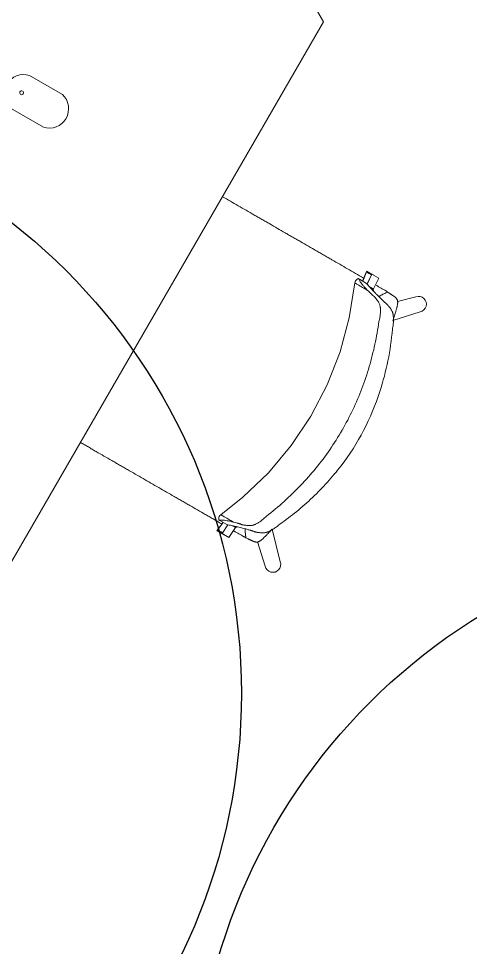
# Model space of a CAD drawing. Header units: millimetres. Extents: x 155920 to 295199, y -4084 to 97293.
# Drawn here: x 165822 to 166576, y 19433 to 20987 of the extents above; entities that cross this region are included whole.
import ezdxf

# ---------------------------------------------------------------- set-up
doc = ezdxf.new("R2010")
doc.units = ezdxf.units.MM
doc.header["$MEASUREMENT"] = 0
doc.layers.add('A-GENM', color=8, linetype='CONTINUOUS', lineweight=9)
doc.layers.add('I-FURN', color=8, linetype='CONTINUOUS', lineweight=9)
doc.layers.add('Social Distancing', color=7, linetype='CONTINUOUS')

msp = doc.modelspace()

# ---------------------------------------------------------------- linework, layer by layer
at = {"layer": 'A-GENM'}
for p, q in [((165894.7, 20860.1), (165839.7, 20891.8)), ((165807.9, 20836.8), (165862.9, 20805.1))]:
    msp.add_line(p, q, dxfattribs=at)
for centre, radius, start, end in [((165830, 20860.7), 32.5, 72.6804, 227.3196), ((165826.5, 20862.7), 3.16, 60, 240), ((165826.5, 20862.7), 3.16, 240, 60), ((165872.6, 20836.1), 32.5, 252.6804, 47.3196)]:
    msp.add_arc(centre, radius, start, end, dxfattribs=at)
at = {"layer": 'I-FURN'}
for p, q in [((166330.9, 20981.6), (165755.9, 21977.5)), ((165756, 19985.6), (166330.9, 20981.6)), ((166403, 20563.6), (166396.2, 20547.7)), ((166403.5, 20564.4), (166396.4, 20547.7)), ((166415.1, 20557.8), (166403.5, 20564.4)), ((166403.6, 20542.9), (166411.3, 20558.5)), ((166403.7, 20542.8), (166411.8, 20559.3)), ((166411.8, 20559.3), (166423.3, 20552.6)), ((166383.1, 20544.8), (166374, 20486.4)), ((166383.1, 20544.8), (166383.6, 20546.6)), ((166383.6, 20546.6), (166384.4, 20548.3)), ((166384.4, 20548.3), (166385.4, 20549.5)), ((166385.4, 20549.5), (166387.1, 20550.9)), ((166387.1, 20550.9), (166389, 20551.9)), ((166402.6, 20544), (166390.8, 20550.8)), ((166414.6, 20534.7), (166406.9, 20539.1)), ((166423.3, 20552.6), (166414.6, 20534.7)), ((166414.1, 20533.9), (166409, 20536.9)), ((166485.3, 20521.4), (166454.5, 20513.7)), ((166446.9, 20482), (166492.4, 20496.3)), ((166374, 20486.4), (166358.6, 20429.3)), ((166358.6, 20429.3), (166337.1, 20374.2)), ((166337.1, 20374.2), (166309.8, 20321.8)), ((166309.8, 20321.8), (166276.9, 20272.6)), ((166276.9, 20272.6), (166239, 20227.3)), ((166239, 20227.3), (166196.4, 20186.3)), ((166196.4, 20186.3), (166159.2, 20157)), ((166156.3, 20152.7), (166155.9, 20150.5)), ((166155.9, 20150.5), (166156, 20148.3)), ((166156.9, 20154.1), (166156.3, 20152.7)), ((166157.9, 20155.7), (166156.9, 20154.1)), ((166159.2, 20157), (166157.9, 20155.7)), ((166163.2, 20144.2), (166152.9, 20130.3)), ((166163.2, 20144.2), (166153.4, 20131.1)), ((166169.6, 20140.5), (166157.8, 20147.3)), ((166161.4, 20125.7), (166171.2, 20140.2)), ((166184.1, 20135.6), (166173, 20119.1)), ((166179, 20138.6), (166184.1, 20135.6)), ((166182, 20137.9), (166184.6, 20136.4)), ((166152.9, 20130.3), (166164.4, 20123.6)), ((166173, 20119.1), (166161.4, 20125.7)), ((166258.7, 20078.1), (166244.9, 20133.1)), ((166220.8, 20111.9), (166233.6, 20071))]:
    msp.add_line(p, q, dxfattribs=at)
for centre, start, end in [((166489.7, 20509.1), 281.9896, 109.6059), ((166246.4, 20073.8), 191.9662, 19.5824)]:
    msp.add_arc(centre, 13.1, start, end, dxfattribs=at)
for centre, start_param, end_param in [((166416, 20575.2), 2.819103, 3.398599), ((166416.5, 20576), 2.819103, 3.398599), ((166149.3, 20113.3), 6.026179, 6.605675), ((166149.8, 20114.1), 6.026179, 6.605675), ((166160.8, 20106.7), 0.238848, 0.322489)]:
    msp.add_ellipse(centre, major_axis=(8.7, 15.1), ratio=0.978487, start_param=start_param, end_param=end_param, dxfattribs=at)
for points, knots in [([(166161.7, 20689.2), (166161.9, 20689.1), (166166.4, 20686.5), (166175.3, 20681.4), (166188.6, 20673.7), (166201.7, 20666.2), (166212.6, 20659.9), (166221.3, 20654.8), (166227.9, 20651), (166234.5, 20647.2), (166243.2, 20642.2), (166253.9, 20636), (166264.6, 20629.8), (166273.2, 20624.8), (166279.8, 20621.1), (166286.4, 20617.3), (166295, 20612.3), (166305.8, 20606.1), (166316.6, 20599.8), (166325.3, 20594.8), (166332, 20590.9), (166338.6, 20587.1), (166347.3, 20582.1), (166358.1, 20575.8), (166371.2, 20568.3), (166384.6, 20560.6), (166393.9, 20555.2), (166398.7, 20552.4), (166399.1, 20552.2)], [-0.751114, -0.751114, -0.751114, -0.751114, -0.75, -0.7142857, -0.6785714, -0.6428571, -0.6071429, -0.5892857, -0.5714286, -0.5535714, -0.5357143, -0.5, -0.4642857, -0.4464286, -0.4285714, -0.4107143, -0.3928571, -0.3571429, -0.3214286, -0.3035714, -0.2857143, -0.2678571, -0.25, -0.2142857, -0.1785714, -0.1428571, -0.1071429, -0.103964, -0.103964, -0.103964, -0.103964]), ([(166383.1, 20544.8), (166383.1, 20544.8), (166383.2, 20544.7), (166383.7, 20544.4), (166384.5, 20544), (166386.2, 20543), (166389.6, 20541), (166395.8, 20537.4), (166401.5, 20534.2), (166404.7, 20532.3)], [0.3374293, 0.3374293, 0.3374293, 0.3374293, 0.3888889, 0.4444444, 0.5138889, 0.5833333, 0.7222222, 0.8611111, 1, 1, 1, 1]), ([(166407.6, 20538.3), (166408.9, 20536.8), (166411.2, 20534.3), (166414.8, 20530.5), (166417.8, 20527.5), (166420.9, 20524.4), (166424.2, 20521.1), (166427.1, 20518.2), (166429.6, 20515.7), (166431.2, 20514.2), (166432.5, 20513), (166433.8, 20511.9), (166435.1, 20510.8), (166436.4, 20509.6), (166437.4, 20508.6), (166438.3, 20507.7), (166438.8, 20507), (166439.2, 20506.6), (166439.4, 20506.3), (166439.7, 20505.9), (166440, 20505.5), (166440.6, 20504.7), (166441.5, 20503.6), (166442.6, 20502.2), (166443.7, 20500.7), (166444.7, 20499.1), (166445.6, 20497.2), (166446.3, 20495.5), (166446.7, 20494.2), (166446.8, 20493.4), (166447, 20492.8), (166447.1, 20492.2), (166447.2, 20491.3), (166447.4, 20489.8), (166447.7, 20487.5), (166447.8, 20484.6), (166447.8, 20480.4), (166447.4, 20474.8), (166446.6, 20469.8), (166446.1, 20467.1)], [0, 0, 0, 0, 0.142857, 0.214286, 0.285714, 0.357143, 0.428571, 0.5, 0.535714, 0.571429, 0.589286, 0.607143, 0.642857, 0.660714, 0.678571, 0.696429, 0.705357, 0.709821, 0.714286, 0.71875, 0.723214, 0.732143, 0.75, 0.767857, 0.785714, 0.803571, 0.821429, 0.839286, 0.848214, 0.852679, 0.857143, 0.861607, 0.866071, 0.875, 0.892857, 0.910714, 0.928571, 0.964286, 1, 1, 1, 1]), ([(166423.5, 20480.2), (166424.2, 20482.7), (166425.2, 20487.4), (166425.9, 20492.9), (166426.1, 20496.9), (166426.1, 20499.7), (166426, 20502), (166425.9, 20503.4), (166425.8, 20504.3), (166425.7, 20504.9), (166425.6, 20505.5), (166425.4, 20506.3), (166425.1, 20507.6), (166424.5, 20509.3), (166423.6, 20511.2), (166422.6, 20512.9), (166421.5, 20514.4), (166420.5, 20515.9), (166419.6, 20517), (166419.1, 20517.7), (166418.8, 20518.2), (166418.5, 20518.5), (166418.3, 20518.8), (166418, 20519.2), (166417.5, 20519.9), (166416.8, 20520.7), (166416, 20521.5), (166414.8, 20522.5), (166413.7, 20523.5), (166412.5, 20524.4), (166411.7, 20525.3), (166410.8, 20526.2), (166409.6, 20527.3), (166407.6, 20529.4), (166405.9, 20531.1), (166404.7, 20532.3)], [0, 0, 0, 0, 0.0625, 0.125, 0.15625, 0.1875, 0.21875, 0.234375, 0.242188, 0.25, 0.257812, 0.265625, 0.28125, 0.3125, 0.34375, 0.375, 0.40625, 0.4375, 0.46875, 0.484375, 0.492188, 0.5, 0.507812, 0.515625, 0.53125, 0.5625, 0.59375, 0.625, 0.6875, 0.71875, 0.75, 0.78125, 0.8125, 0.875, 1, 1, 1, 1]), ([(166414.3, 20531.1), (166414.3, 20531.6), (166414.2, 20532.6), (166414.1, 20533.5), (166414, 20533.9)], [-0.5281276, -0.5281276, -0.5281276, -0.5281276, -0.3333333, -0.1189454, -0.1189454, -0.1189454, -0.1189454]), ([(166438.4, 20529.3), (166436.1, 20528.4), (166431.7, 20526.6), (166426.9, 20523.9), (166424.3, 20522.1), (166423.6, 20521.6)], [0, 0, 0, 0, 0.02777778, 0.05555556, 0.06696683, 0.06696683, 0.06696683, 0.06696683]), ([(166438.4, 20529.3), (166439.3, 20528.7), (166440.7, 20527.8), (166442.3, 20526.7), (166443.2, 20526.1), (166443.9, 20525.6), (166444.6, 20525.2), (166445.4, 20524.6), (166446.4, 20523.9), (166447.4, 20523.2), (166448.1, 20522.7), (166448.6, 20522.4), (166448.9, 20522.1), (166449.2, 20521.9), (166449.6, 20521.6), (166450.3, 20521), (166451.2, 20520.2), (166452.2, 20519.3), (166453.1, 20518.3), (166453.8, 20517.1), (166454.4, 20515.7), (166454.7, 20514.5), (166454.8, 20513.4), (166454.9, 20512.6), (166454.9, 20511.8), (166454.8, 20510.7), (166454.7, 20509.2), (166454.4, 20507.5), (166454, 20505.6), (166453.6, 20503.9), (166453.2, 20502.2), (166452.8, 20500.7), (166452.3, 20499), (166451.8, 20497.2), (166451.1, 20494.8), (166449.8, 20490.4), (166448.6, 20486.8), (166447.9, 20484.5)], [0, 0, 0, 0, 0.0625, 0.09375, 0.109375, 0.125, 0.140625, 0.15625, 0.1875, 0.21875, 0.234375, 0.242188, 0.25, 0.257812, 0.265625, 0.28125, 0.3125, 0.34375, 0.375, 0.40625, 0.4375, 0.46875, 0.484375, 0.5, 0.515625, 0.53125, 0.5625, 0.59375, 0.625, 0.65625, 0.6875, 0.71875, 0.75, 0.78125, 0.8125, 0.875, 1, 1, 1, 1]), ([(166235.4, 20154.3), (166245.6, 20162.2), (166265.3, 20178.7), (166302.3, 20214.6), (166343.1, 20264.6), (166381.8, 20331.7), (166404.7, 20392.1), (166417.3, 20442.1), (166421.8, 20467.4), (166423.5, 20480.2)], [-1, -1, -1, -1, -0.9, -0.8, -0.6, -0.4, -0.2, -0.1, 0, 0, 0, 0]), ([(166446.1, 20467.1), (166444.6, 20449.5), (166439.5, 20414.4), (166424.7, 20357.3), (166399.8, 20297.1), (166361.6, 20237.3), (166321.9, 20193.4), (166286.4, 20162.3), (166267.7, 20148), (166258, 20141.3)], [-1, -1, -1, -1, -0.863636, -0.727273, -0.545455, -0.363636, -0.181818, -0.090909, 0, 0, 0, 0]), ([(166161.4, 20141.3), (166161, 20141.6), (166158.3, 20143.1), (166153.3, 20146), (166146.5, 20149.9), (166139.9, 20153.8), (166131.1, 20158.8), (166120.4, 20165), (166109.8, 20171.1), (166101.2, 20176.1), (166094.7, 20179.8), (166088.1, 20183.7), (166079.4, 20188.7), (166068.6, 20194.9), (166055.7, 20202.3), (166042.6, 20209.9), (166029.4, 20217.5), (166016.5, 20225), (166005.7, 20231.2), (165996.9, 20236.3), (165990.3, 20240.1), (165983.7, 20243.9), (165975, 20248.9), (165964.2, 20255.2), (165953.4, 20261.4), (165944.7, 20266.4), (165938.1, 20270.3), (165931.5, 20274.1), (165927, 20276.7), (165924.6, 20278), (165924.5, 20278.1)], [-0.8967699, -0.8967699, -0.8967699, -0.8967699, -0.8928571, -0.875, -0.8571429, -0.8392857, -0.8214286, -0.7857143, -0.75, -0.7321429, -0.7142857, -0.6964286, -0.6785714, -0.6428571, -0.6071429, -0.5714286, -0.5357143, -0.5, -0.4642857, -0.4464286, -0.4285714, -0.4107143, -0.3928571, -0.3571429, -0.3214286, -0.3035714, -0.2857143, -0.2678571, -0.25, -0.2485148, -0.2485148, -0.2485148, -0.2485148]), ([(166180.8, 20144.5), (166178.2, 20146), (166173.6, 20148.7), (166168.1, 20151.9), (166164, 20154.3), (166161.7, 20155.6), (166160.4, 20156.3), (166159.8, 20156.7), (166159.4, 20156.9), (166159.2, 20157), (166159.2, 20157)], [0, 0, 0, 0, 0.1111111, 0.2222222, 0.3333333, 0.4444444, 0.5, 0.5555556, 0.6111111, 0.6625707, 0.6625707, 0.6625707, 0.6625707]), ([(166180.8, 20144.5), (166182.4, 20144.1), (166184.8, 20143.5), (166187.6, 20142.8), (166189.2, 20142.3), (166190.4, 20142), (166191.5, 20141.7), (166193, 20141.2), (166194.3, 20140.6), (166195.8, 20140.2), (166196.9, 20139.9), (166198, 20139.6), (166198.8, 20139.5), (166199.3, 20139.5), (166199.7, 20139.5), (166200.1, 20139.4), (166200.6, 20139.4), (166201.6, 20139.3), (166203, 20139.1), (166204.7, 20138.9), (166206.6, 20138.8), (166208.6, 20138.8), (166210.6, 20138.9), (166212.4, 20139.3), (166213.7, 20139.6), (166214.5, 20139.9), (166215.1, 20140.1), (166215.6, 20140.3), (166216.4, 20140.6), (166217.8, 20141.3), (166219.8, 20142.3), (166222.2, 20143.7), (166225.6, 20145.9), (166229.9, 20149.2), (166233.5, 20152.5), (166235.4, 20154.3)], [0, 0, 0, 0, 0.125, 0.1875, 0.21875, 0.25, 0.28125, 0.3125, 0.375, 0.40625, 0.4375, 0.46875, 0.484375, 0.492188, 0.5, 0.507812, 0.515625, 0.53125, 0.5625, 0.59375, 0.625, 0.65625, 0.6875, 0.71875, 0.734375, 0.742188, 0.75, 0.757812, 0.765625, 0.78125, 0.8125, 0.84375, 0.875, 0.9375, 1, 1, 1, 1]), ([(166258, 20141.3), (166256, 20139.5), (166252, 20136.3), (166247.3, 20133.2), (166243.7, 20131.1), (166241.1, 20129.7), (166239, 20128.8), (166237.6, 20128.2), (166236.8, 20127.9), (166236.2, 20127.7), (166235.6, 20127.5), (166234.8, 20127.3), (166233.5, 20126.9), (166231.7, 20126.6), (166229.6, 20126.5), (166227.7, 20126.6), (166225.8, 20126.8), (166224.1, 20127), (166222.6, 20127.2), (166221.7, 20127.4), (166221.1, 20127.4), (166220.7, 20127.5), (166220.3, 20127.5), (166219.8, 20127.6), (166218.9, 20127.8), (166217.7, 20128), (166216.4, 20128.4), (166214.7, 20129), (166213.1, 20129.6), (166211.4, 20130.2), (166210.2, 20130.6), (166208.9, 20130.9), (166207.2, 20131.4), (166204.3, 20132.2), (166200.2, 20133.3), (166195.8, 20134.5), (166191.5, 20135.6), (166187.4, 20136.7), (166183.6, 20137.6), (166180.1, 20138.4), (166178, 20138.8), (166177, 20139)], [0, 0, 0, 0, 0.035714, 0.071429, 0.089286, 0.107143, 0.125, 0.133929, 0.138393, 0.142857, 0.147321, 0.151786, 0.160714, 0.178571, 0.196429, 0.214286, 0.232143, 0.25, 0.267857, 0.276786, 0.28125, 0.285714, 0.290179, 0.294643, 0.303571, 0.321429, 0.339286, 0.357143, 0.392857, 0.410714, 0.428571, 0.446429, 0.464286, 0.5, 0.571429, 0.642857, 0.714286, 0.785714, 0.857143, 0.928571, 1, 1, 1, 1]), ([(166184.1, 20135.6), (166184.5, 20135.8), (166185.3, 20136.2), (166186.2, 20136.6), (166186.6, 20136.8)], [-0.8741323, -0.8741323, -0.8741323, -0.8741323, -0.6666667, -0.4718724, -0.4718724, -0.4718724, -0.4718724]), ([(166200.4, 20133.7), (166200.3, 20133.3), (166200.2, 20130.6), (166200.3, 20125.7), (166200.8, 20121), (166201.3, 20118.5)], [0.93933321, 0.93933321, 0.93933321, 0.93933321, 0.94444444, 0.97222222, 1, 1, 1, 1]), ([(166244.8, 20132.7), (166243.2, 20130.9), (166240.6, 20128.1), (166237.5, 20124.8), (166235.7, 20122.9), (166234.4, 20121.6), (166233.2, 20120.4), (166232, 20119.2), (166230.9, 20118.1), (166229.5, 20116.8), (166228.1, 20115.6), (166226.7, 20114.5), (166225.6, 20113.6), (166224.6, 20113), (166223.9, 20112.6), (166223.2, 20112.2), (166222.2, 20111.8), (166221, 20111.4), (166219.5, 20111.2), (166218.1, 20111.3), (166216.8, 20111.5), (166215.5, 20111.9), (166214.4, 20112.3), (166213.5, 20112.7), (166213, 20112.9), (166212.7, 20113), (166212.3, 20113.2), (166211.8, 20113.4), (166211, 20113.7), (166209.9, 20114.3), (166208.8, 20114.8), (166207.9, 20115.2), (166207.2, 20115.6), (166206.4, 20115.9), (166205.4, 20116.4), (166203.7, 20117.3), (166202.2, 20118.1), (166201.3, 20118.5)], [0, 0, 0, 0, 0.125, 0.1875, 0.21875, 0.25, 0.28125, 0.3125, 0.34375, 0.375, 0.40625, 0.4375, 0.46875, 0.484375, 0.5, 0.515625, 0.53125, 0.5625, 0.59375, 0.625, 0.65625, 0.6875, 0.71875, 0.734375, 0.742188, 0.75, 0.757812, 0.765625, 0.78125, 0.8125, 0.84375, 0.859375, 0.875, 0.890625, 0.90625, 0.9375, 1, 1, 1, 1])]:
    msp.add_open_spline(points, degree=3, knots=knots, dxfattribs=at)
for points in [[(166390.8, 20550.8), (166390.4, 20551.1), (166389.6, 20551.5), (166389.1, 20551.9), (166389, 20551.9), (166389.4, 20551.7), (166389.7, 20551.5)], [(166404.7, 20532.3), (166403.2, 20533.8), (166400.5, 20536.6), (166397, 20540.5), (166394.1, 20544), (166392, 20546.9), (166390.9, 20549.2), (166390.8, 20550.4), (166390.8, 20550.8)], [(166402.6, 20544), (166403.4, 20543.1), (166404.9, 20541.3), (166406.7, 20539.4), (166407.6, 20538.3)], [(166418.8, 20540.8), (166424.4, 20537.6), (166429.9, 20534.4), (166435.1, 20531.4)], [(166435.1, 20531.4), (166435.7, 20531), (166436.8, 20530.3), (166437.8, 20529.6), (166438.4, 20529.3)], [(166446.6, 20481), (166447, 20482.1), (166447.4, 20483.3), (166447.9, 20484.5)], [(166447.9, 20484.5), (166447.4, 20483.3), (166447, 20482.2), (166446.6, 20481)], [(166156.7, 20147.9), (166156.4, 20148.1), (166156, 20148.3), (166156.1, 20148.3), (166156.6, 20148), (166157.4, 20147.6), (166157.8, 20147.3)], [(166157.8, 20147.3), (166158.2, 20147.6), (166159.3, 20148), (166161.9, 20148.2), (166165.4, 20147.9), (166169.9, 20147.1), (166175, 20146), (166178.8, 20145.1), (166180.8, 20144.5)], [(166177, 20139), (166175.7, 20139.3), (166173.1, 20139.8), (166170.8, 20140.2), (166169.6, 20140.5)], [(166197.8, 20120.3), (166192.5, 20123.4), (166187, 20126.5), (166181.4, 20129.8)], [(166201.3, 20118.5), (166200.7, 20118.8), (166199.5, 20119.4), (166198.4, 20120), (166197.8, 20120.3)]]:
    msp.add_open_spline(points, degree=3, dxfattribs=at)
at = {"layer": 'Social Distancing'}
for centre in [(165193.8, 19858.2), (165193.8, 19858.2), (167115.5, 19136.1), (167115.5, 19136.1)]:
    msp.add_circle(centre, 1000, dxfattribs=at)

doc.saveas('drawing.dxf')
